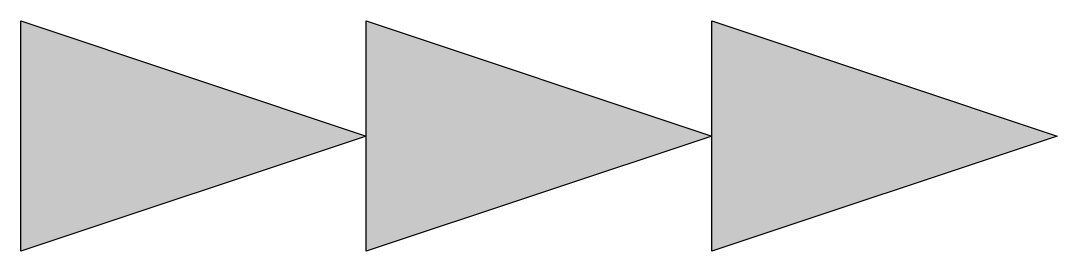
# Model space of a CAD drawing. Header units: inches. Extents: x 0 to 0.375, y -0.042 to 0.042.
import ezdxf

# ---------------------------------------------------------------- set-up
doc = ezdxf.new("R2010")
doc.units = ezdxf.units.IN
doc.header["$LTSCALE"] = 30
doc.header["$MEASUREMENT"] = 0

msp = doc.modelspace()

# ---------------------------------------------------------------- linework, layer by layer
for p, q in [((0, 0.04167), (0.125, 0)), ((0, -0.04167), (0, 0.04167)), ((0.125, 0.04167), (0.25, 0)), ((0.125, -0.04167), (0.125, 0.04167)), ((0.25, -0.04167), (0.25, 0.04167)), ((0.25, 0.04167), (0.375, 0)), ((0.125, 0), (0, -0.04167)), ((0.25, 0), (0.125, -0.04167)), ((0.375, 0), (0.25, -0.04167))]:
    msp.add_line(p, q)
for points in [[(0.125, 0), (0, 0.04167), (0, -0.04167)], [(0.25, 0), (0.125, 0.04167), (0.125, -0.04167)], [(0.375, 0), (0.25, 0.04167), (0.25, -0.04167)]]:
    msp.add_solid(points)

doc.saveas('drawing.dxf')
